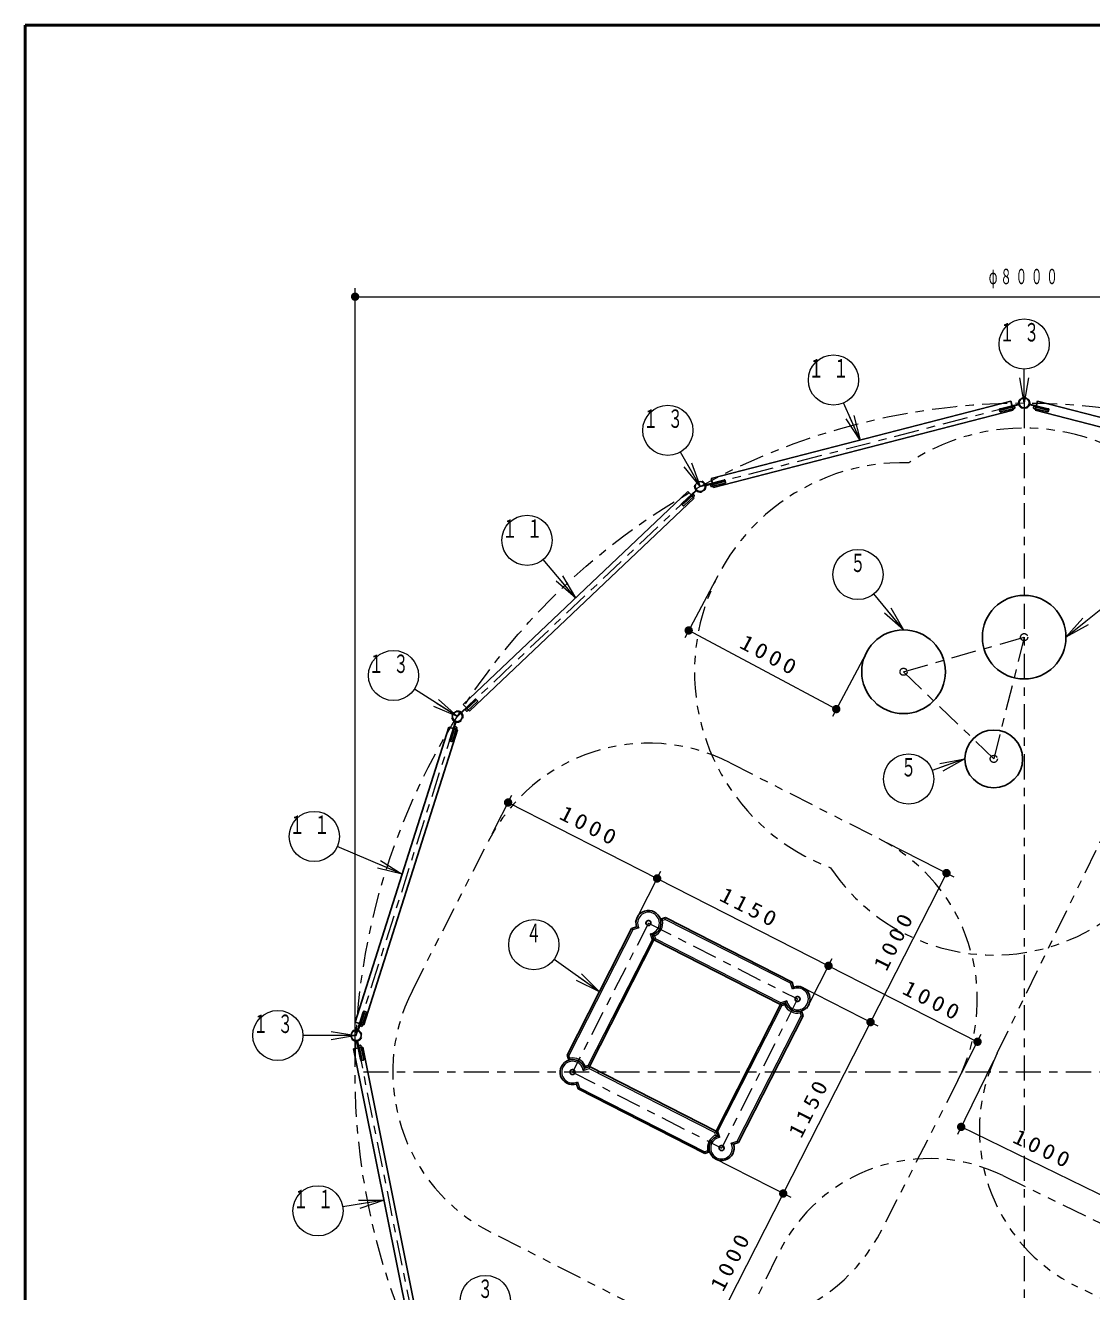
# Model space of a CAD drawing. Units: millimetres on the paper, scale 1:50. Extents: x -385 to 0, y -297 to 267.
# Drawn here: x -385 to -257.5, y 115.6 to 267 of the extents above; entities that cross this region are included whole.
import ezdxf
from ezdxf.enums import TextEntityAlignment as Align

# ---------------------------------------------------------------- set-up
doc = ezdxf.new("R2010")
doc.units = ezdxf.units.MM
for name, pattern in [('USER1', [4.5, 2.5, -2]), ('USER2', [6, 3, -1, 1, -1]), ('USER3', [8, 3, -1, 1, -1, 1, -1])]:
    doc.linetypes.add(name, pattern=pattern)
doc.layers.add('LY_1', color=7, linetype='Continuous', lineweight=25)
doc.styles.add('ＭＳ ゴシック', font='')
doc.styles.get('ＭＳ ゴシック').set_extended_font_data('MS Gothic')

# ---------------------------------------------------------------- blocks, each defined once
blk = doc.blocks.new('filled_dot')
at = {"color": 0, "linetype": 'Continuous', "lineweight": -2, "const_width": 1.25}
blk.add_lwpolyline([(-0.625, 0, 1), (0.625, 0, 1)], format="xyb", close=True, dxfattribs=at)

msp = doc.modelspace()

# ---------------------------------------------------------------- linework, layer by layer
at = {"layer": 'LY_1', "lineweight": 50}
for p, q in [((-385, 267), (-385, 0)), ((0, 267), (-385, 267))]:
    msp.add_line(p, q, dxfattribs=at)
at = {"layer": 'LY_1', "lineweight": 13}
for p, q in [((-345.565, 142.851), (-345.565, 235.556)), ((-345.565, 234.556), (-185.565, 234.556)), ((-265.565, 221.851), (-265.565, 225.899)), ((-265.565, 221.851), (-266.065, 224.851)), ((-265.065, 224.851), (-265.565, 221.851)), ((-265.565, 221.851), (-265.565, 224.851)), ((-285.177, 217.407), (-287.153, 221.85)), ((-285.177, 217.407), (-286.853, 219.945)), ((-285.177, 217.407), (-286.396, 220.148)), ((-285.939, 220.351), (-285.177, 217.407)), ((-304.295, 211.85), (-306.675, 215.976)), ((-304.295, 211.85), (-306.227, 214.199)), ((-304.295, 211.85), (-305.794, 214.449)), ((-305.361, 214.699), (-304.295, 211.85)), ((-319.214, 198.553), (-323.073, 203.137)), ((-319.214, 198.553), (-321.529, 200.526)), ((-319.214, 198.553), (-321.146, 200.848)), ((-320.764, 201.17), (-319.214, 198.553)), ((-302.519, 200.587), (-306.15, 193.77)), ((-279.984, 194.716), (-283.531, 199.023)), ((-279.984, 194.716), (-281.891, 197.032)), ((-281.505, 197.35), (-279.984, 194.716)), ((-260.565, 193.851), (-256.408, 197.189)), ((-279.984, 194.716), (-282.277, 196.714)), ((-260.565, 193.851), (-258.539, 196.119)), ((-260.565, 193.851), (-258.226, 195.729)), ((-257.913, 195.339), (-260.565, 193.851)), ((-288.028, 185.25), (-305.68, 194.653)), ((-284.867, 191.184), (-288.498, 184.367)), ((-333.342, 184.351), (-338.458, 187.647)), ((-335.593, 186.396), (-333.342, 184.351)), ((-333.342, 184.351), (-336.135, 185.555)), ((-333.342, 184.351), (-335.864, 185.975)), ((-272.644, 179.296), (-276.556, 177.9)), ((-275.637, 178.759), (-272.644, 179.296)), ((-272.644, 179.296), (-275.469, 178.288)), ((-272.644, 179.296), (-275.301, 177.817)), ((-329.188, 170.323), (-326.819, 174.971)), ((-327.273, 174.08), (-309.453, 165)), ((-339.954, 165.507), (-347.694, 168.838)), ((-282.013, 169.294), (-273.963, 165.192)), ((-339.954, 165.507), (-342.71, 166.693)), ((-342.512, 167.152), (-339.954, 165.507)), ((-339.954, 165.507), (-342.907, 166.234)), ((-312.049, 159.906), (-308.999, 165.891)), ((-274.854, 165.646), (-283.933, 147.826)), ((-309.453, 165), (-288.96, 154.558)), ((-312.503, 159.015), (-312.362, 158.851)), ((-311.645, 159.084), (-312.362, 158.851)), ((-311.912, 159.207), (-311.645, 159.084)), ((-308.818, 160.002), (-308.485, 160.111)), ((-308.485, 160.111), (-308.468, 160.326)), ((-293.485, 152.468), (-308.485, 160.111)), ((-312.362, 158.851), (-320.005, 143.851)), ((-310.045, 157.67), (-317.688, 142.671)), ((-310.278, 158.387), (-310.045, 157.67)), ((-310.022, 158.244), (-310.278, 158.387)), ((-309.83, 157.653), (-310.045, 157.67)), ((-309.773, 158.127), (-310.022, 158.244)), ((-309.773, 158.127), (-309.665, 157.794)), ((-294.665, 150.151), (-309.665, 157.794)), ((-316.361, 151.442), (-321.767, 155.33)), ((-291.555, 149.464), (-288.506, 155.449)), ((-288.96, 154.558), (-271.14, 145.478)), ((-316.361, 151.442), (-318.797, 153.194)), ((-318.505, 153.6), (-316.361, 151.442)), ((-316.361, 151.442), (-319.089, 152.788)), ((-293.32, 152.608), (-293.485, 152.468)), ((-293.252, 151.751), (-293.485, 152.468)), ((-293.128, 152.018), (-293.252, 151.751)), ((-292.429, 152.154), (-283.042, 147.372)), ((-294.682, 149.935), (-294.665, 150.151)), ((-293.948, 150.384), (-294.665, 150.151)), ((-294.209, 149.879), (-294.092, 150.127)), ((-294.092, 150.127), (-293.948, 150.384)), ((-302.184, 134.771), (-294.542, 149.771)), ((-299.868, 133.591), (-292.225, 148.59)), ((-294.209, 149.879), (-294.542, 149.771)), ((-292.333, 148.924), (-292.225, 148.59)), ((-292.225, 148.59), (-292.009, 148.573)), ((-283.933, 147.826), (-294.375, 127.332)), ((-345.448, 146.224), (-351.809, 146.224)), ((-348.448, 146.724), (-345.448, 146.224)), ((-345.448, 146.224), (-348.448, 145.724)), ((-345.448, 146.224), (-348.448, 146.224)), ((-273.054, 141.721), (-270.686, 146.369)), ((-320.005, 143.851), (-320.22, 143.868)), ((-319.896, 143.518), (-320.005, 143.851)), ((-318.021, 142.563), (-318.138, 142.314)), ((-318.021, 142.563), (-317.688, 142.671)), ((-317.547, 142.506), (-317.564, 142.29)), ((-269.237, 143.204), (-273.533, 134.396)), ((-318.138, 142.314), (-318.281, 142.057)), ((-318.281, 142.057), (-317.564, 142.29)), ((-317.564, 142.29), (-302.565, 134.648)), ((-319.101, 140.424), (-318.978, 140.691)), ((-318.978, 140.691), (-318.745, 139.974)), ((-318.909, 139.833), (-318.745, 139.974)), ((-318.745, 139.974), (-303.745, 132.331)), ((-302.4, 134.788), (-302.184, 134.771)), ((-301.951, 134.054), (-302.184, 134.771)), ((-255.119, 126.527), (-273.095, 135.295)), ((-302.457, 134.315), (-302.565, 134.648)), ((-302.457, 134.315), (-302.208, 134.197)), ((-302.208, 134.197), (-301.951, 134.054)), ((-300.585, 133.358), (-299.868, 133.591)), ((-300.318, 133.234), (-300.585, 133.358)), ((-299.727, 133.426), (-299.868, 133.591)), ((-303.745, 132.331), (-303.762, 132.115)), ((-303.412, 132.439), (-303.745, 132.331)), ((-302.871, 131.661), (-293.484, 126.878)), ((-294.375, 127.332), (-303.455, 109.512)), ((-342.105, 126.521), (-347.04, 125.74)), ((-345.146, 126.546), (-342.105, 126.521)), ((-342.105, 126.521), (-345.068, 126.052)), ((-342.105, 126.521), (-344.99, 125.558))]:
    msp.add_line(p, q, dxfattribs=at)
at = {"layer": 'LY_1', "linetype": 'USER2', "lineweight": 13}
for p, q in [((-304.295, 211.851), (-265.565, 221.851)), ((-265.565, 221.851), (-265.565, 61.851)), ((-333.342, 184.351), (-304.295, 211.851)), ((-279.984, 189.716), (-265.565, 193.851)), ((-265.565, 193.851), (-269.194, 179.296)), ((-279.984, 189.716), (-269.194, 179.296)), ((-345.445, 146.226), (-333.342, 184.351)), ((-310.485, 159.671), (-319.565, 141.851)), ((-310.485, 159.671), (-292.665, 150.591)), ((-292.665, 150.591), (-301.745, 132.771)), ((-337.578, 107.007), (-345.445, 146.226)), ((-185.565, 141.851), (-345.565, 141.851)), ((-319.565, 141.851), (-301.745, 132.771))]:
    msp.add_line(p, q, dxfattribs=at)
at = {"layer": 'LY_1'}
for p, q in [((-302.99, 212.807), (-267.17, 222.057)), ((-266.895, 220.992), (-267.17, 222.057)), ((-264.235, 220.991), (-263.96, 222.056)), ((-263.96, 222.056), (-228.14, 212.808)), ((-302.715, 211.742), (-266.895, 220.992)), ((-264.235, 220.991), (-228.415, 211.743)), ((-302.715, 211.742), (-302.99, 212.807)), ((-332.664, 185.819), (-305.799, 211.254)), ((-331.907, 185.02), (-305.042, 210.455)), ((-305.042, 210.455), (-305.799, 211.254)), ((-331.907, 185.02), (-332.664, 185.819)), ((-345.562, 147.839), (-334.369, 183.101)), ((-344.514, 147.506), (-333.321, 182.768)), ((-333.321, 182.768), (-334.369, 183.101)), ((-312.503, 159.015), (-320.22, 143.868)), ((-311.912, 159.207), (-312.503, 159.015)), ((-309.058, 160.134), (-308.468, 160.326)), ((-308.818, 160.002), (-309.058, 160.134)), ((-293.32, 152.608), (-308.468, 160.326)), ((-309.83, 157.653), (-317.547, 142.506)), ((-310.022, 158.244), (-309.83, 157.653)), ((-310.022, 158.244), (-309.83, 157.653)), ((-309.665, 157.794), (-309.83, 157.653)), ((-294.682, 149.935), (-309.83, 157.653)), ((-293.128, 152.018), (-293.32, 152.608)), ((-302.4, 134.788), (-294.682, 149.935)), ((-294.092, 150.127), (-294.682, 149.935)), ((-294.092, 150.127), (-294.682, 149.935)), ((-294.542, 149.771), (-294.682, 149.935)), ((-299.727, 133.426), (-292.009, 148.573)), ((-292.333, 148.924), (-292.201, 149.164)), ((-292.201, 149.164), (-292.009, 148.573)), ((-344.514, 147.506), (-345.562, 147.839)), ((-344.66, 144.851), (-345.739, 144.635)), ((-338.462, 108.362), (-345.739, 144.635)), ((-337.383, 108.578), (-344.66, 144.851)), ((-320.028, 143.277), (-320.22, 143.868)), ((-319.896, 143.518), (-320.028, 143.277)), ((-318.138, 142.314), (-317.547, 142.506)), ((-318.138, 142.314), (-317.547, 142.506)), ((-317.688, 142.671), (-317.547, 142.506)), ((-317.547, 142.506), (-302.4, 134.788)), ((-319.101, 140.424), (-318.909, 139.833)), ((-318.909, 139.833), (-303.762, 132.115)), ((-302.565, 134.648), (-302.4, 134.788)), ((-302.208, 134.197), (-302.4, 134.788)), ((-302.208, 134.197), (-302.4, 134.788)), ((-300.318, 133.234), (-299.727, 133.426)), ((-303.171, 132.307), (-303.762, 132.115)), ((-303.412, 132.439), (-303.171, 132.307))]:
    msp.add_line(p, q, dxfattribs=at)
at = {"layer": 'LY_1', "color": 1}
for p, q in [((-268.524, 221.096), (-268.454, 220.824)), ((-268.457, 221.154), (-268.495, 221.144)), ((-268.408, 221.126), (-268.378, 221.009)), ((-266.735, 221.206), (-268.381, 220.781)), ((-268.378, 221.009), (-266.839, 221.407)), ((-266.839, 221.407), (-266.859, 221.484)), ((-266.742, 221.473), (-266.692, 221.28)), ((-264.388, 221.472), (-264.438, 221.279)), ((-264.395, 221.206), (-262.749, 220.781)), ((-264.291, 221.406), (-264.271, 221.484)), ((-262.752, 221.009), (-264.291, 221.406)), ((-262.722, 221.125), (-262.752, 221.009)), ((-262.606, 221.095), (-262.676, 220.824)), ((-262.673, 221.154), (-262.635, 221.144)), ((-303.082, 212.089), (-303.032, 211.896)), ((-302.965, 212.078), (-302.985, 212.156)), ((-301.426, 212.476), (-302.965, 212.078)), ((-302.959, 211.853), (-301.313, 212.278)), ((-301.456, 212.592), (-301.426, 212.476)), ((-301.427, 212.641), (-301.388, 212.651)), ((-301.34, 212.622), (-301.27, 212.351)), ((-306.349, 209.753), (-305.195, 210.846)), ((-305.007, 210.72), (-306.241, 209.552)), ((-305.195, 210.846), (-305.25, 210.904)), ((-305.142, 210.951), (-305.004, 210.805)), ((-306.518, 209.757), (-306.326, 209.554)), ((-306.488, 209.841), (-306.517, 209.814)), ((-306.431, 209.84), (-306.349, 209.753)), ((-331.134, 186.287), (-332.289, 185.194)), ((-331.217, 186.374), (-331.134, 186.287)), ((-331.215, 186.43), (-331.186, 186.458)), ((-331.13, 186.456), (-330.937, 186.253)), ((-332.396, 185.147), (-332.259, 185.002)), ((-332.289, 185.194), (-332.344, 185.252)), ((-332.174, 184.999), (-330.94, 186.168)), ((-334.124, 181.521), (-333.643, 183.036)), ((-333.418, 183.017), (-333.932, 181.397)), ((-333.643, 183.036), (-333.719, 183.06)), ((-333.648, 183.153), (-333.457, 183.092)), ((-334.288, 181.531), (-334.3, 181.493)), ((-334.274, 181.443), (-334.008, 181.358)), ((-334.238, 181.557), (-334.124, 181.521)), ((-344.451, 148.988), (-344.932, 147.473)), ((-344.737, 147.359), (-344.223, 148.979)), ((-344.591, 149.075), (-344.579, 149.113)), ((-344.565, 149.025), (-344.451, 148.988)), ((-344.529, 149.139), (-344.262, 149.054)), ((-344.932, 147.473), (-345.008, 147.497)), ((-345.003, 147.38), (-344.813, 147.32)), ((-345.072, 144.929), (-345.15, 144.914)), ((-345.133, 145.03), (-344.936, 145.069)), ((-344.759, 143.371), (-345.072, 144.929)), ((-344.866, 145.022), (-344.531, 143.355)), ((-344.908, 143.3), (-344.9, 143.261)), ((-344.877, 143.347), (-344.759, 143.371)), ((-344.853, 143.23), (-344.579, 143.285))]:
    msp.add_line(p, q, dxfattribs=at)
at = {"layer": 'LY_1', "color": 2}
for p, q in [((-266.221, 221.715), (-268.404, 221.151)), ((-268.404, 221.151), (-268.388, 221.089)), ((-266.205, 221.653), (-268.388, 221.089)), ((-265.996, 222.276), (-266.041, 222.322)), ((-265.737, 221.271), (-265.754, 221.21)), ((-265.393, 221.27), (-265.376, 221.209)), ((-265.134, 222.275), (-265.089, 222.321)), ((-264.925, 221.652), (-262.742, 221.089)), ((-264.909, 221.714), (-262.726, 221.151)), ((-262.726, 221.151), (-262.742, 221.089)), ((-304.878, 212.014), (-304.939, 212.032)), ((-304.123, 212.431), (-304.106, 212.493)), ((-303.655, 212.049), (-301.472, 212.613)), ((-303.639, 211.987), (-301.456, 212.551)), ((-301.472, 212.613), (-301.456, 212.551)), ((-304.803, 211.415), (-306.441, 209.864)), ((-304.759, 211.368), (-306.397, 209.818)), ((-304.164, 211.261), (-304.15, 211.198)), ((-303.864, 211.426), (-303.819, 211.38)), ((-306.441, 209.864), (-306.397, 209.818)), ((-332.878, 184.834), (-331.241, 186.384)), ((-332.834, 184.787), (-331.197, 186.338)), ((-331.241, 186.384), (-331.197, 186.338)), ((-333.473, 184.941), (-333.488, 185.004)), ((-333.576, 183.723), (-334.258, 181.574)), ((-333.515, 183.704), (-334.197, 181.554)), ((-333.931, 184.211), (-333.994, 184.198)), ((-332.942, 183.897), (-332.899, 183.85)), ((-332.759, 184.188), (-332.698, 184.17)), ((-334.258, 181.574), (-334.197, 181.554)), ((-345.273, 146.873), (-344.591, 149.022)), ((-345.212, 146.854), (-344.53, 149.003)), ((-344.591, 149.022), (-344.53, 149.003)), ((-345.893, 145.819), (-345.942, 145.776)), ((-345.846, 146.679), (-345.889, 146.727)), ((-345.346, 145.563), (-344.902, 143.352)), ((-345.283, 145.576), (-344.839, 143.365)), ((-344.876, 146.023), (-344.815, 146.002)), ((-344.856, 146.365), (-344.794, 146.379)), ((-344.902, 143.352), (-344.839, 143.365))]:
    msp.add_line(p, q, dxfattribs=at)
at = {"layer": 'LY_1', "linetype": 'USER3', "lineweight": 13}
for p, q in [((-300.724, 178.827), (-282.904, 169.748)), ((-268.799, 144.102), (-255.648, 171.066)), ((-338.722, 151.611), (-329.642, 169.432)), ((-273.508, 140.83), (-282.588, 123.01)), ((-311.506, 113.614), (-329.326, 122.694)), ((-232.217, 103.016), (-259.18, 116.168))]:
    msp.add_line(p, q, dxfattribs=at)
at = {"layer": 'LY_1', "color": 70, "linetype": 'USER3', "lineweight": 13}
for p, q in [((-268.132, 129.486), (-239.659, 115.599)), ((-299.916, 109.942), (-294.875, 120.278))]:
    msp.add_line(p, q, dxfattribs=at)
at = {"layer": 'LY_1', "lineweight": 13}
for centre in [(-265.565, 228.899), (-288.371, 224.591), (-308.174, 218.574), (-325.005, 205.432), (-285.439, 201.339), (-340.98, 189.271), (-279.381, 176.892), (-350.449, 170.024), (-324.202, 157.082), (-354.809, 146.224), (-350.003, 125.27), (-329.993, 114.548)]:
    msp.add_circle(centre, 3, dxfattribs=at)
at = {"layer": 'LY_1', "linetype": 'USER2', "lineweight": 13}
msp.add_circle((-265.565, 141.851), 80, dxfattribs=at)
at = {"layer": 'LY_1'}
for centre, radius in [((-265.565, 221.851), 0.605), ((-265.565, 221.851), 0.605), ((-304.295, 211.851), 0.605), ((-304.295, 211.851), 0.605), ((-265.565, 193.851), 5), ((-279.984, 189.716), 5), ((-333.343, 184.351), 0.605), ((-333.342, 184.351), 0.605), ((-269.194, 179.296), 3.45), ((-310.485, 159.671), 0.3), ((-292.665, 150.591), 0.3), ((-345.446, 146.226), 0.605), ((-345.445, 146.226), 0.605), ((-319.565, 141.851), 0.3), ((-301.745, 132.771), 0.3)]:
    msp.add_circle(centre, radius, dxfattribs=at)
at = {"layer": 'LY_1', "linetype": 'USER1', "lineweight": 13}
for centre in [(-265.565, 193.851), (-279.984, 189.716), (-269.194, 179.296)]:
    msp.add_circle(centre, 0.427, dxfattribs=at)
at = {"layer": 'LY_1', "linetype": 'USER1'}
for centre in [(-310.485, 159.671), (-292.665, 150.591), (-319.565, 141.851), (-301.745, 132.771)]:
    msp.add_circle(centre, 0.3, dxfattribs=at)
at = {"layer": 'LY_1', "color": 1}
for centre, radius, start, end in [((-268.485, 221.106), 0.04, 104.4786, 194.4786), ((-268.447, 221.116), 0.04, 14.4786, 104.4786), ((-266.781, 221.463), 0.04, 14.4786, 104.4786), ((-266.75, 221.265), 0.06, 284.4786, 14.4786), ((-264.38, 221.264), 0.06, 165.5236, 255.5236), ((-264.349, 221.462), 0.04, 75.5236, 165.5236), ((-262.683, 221.115), 0.04, 75.5236, 165.5236), ((-262.645, 221.105), 0.04, 345.5236, 75.5236), ((-268.396, 220.839), 0.06, 194.4786, 284.4786), ((-262.734, 220.839), 0.06, 255.5236, 345.5236), ((-303.043, 212.099), 0.04, 104.4786, 194.4786), ((-301.417, 212.602), 0.04, 104.4786, 194.4786), ((-301.378, 212.612), 0.04, 14.4786, 104.4786), ((-301.328, 212.336), 0.06, 284.4786, 14.4786), ((-305.171, 210.923), 0.04, 43.4336, 133.4336), ((-305.048, 210.764), 0.06, 313.4336, 43.4336), ((-302.974, 211.911), 0.06, 194.4786, 284.4786), ((-306.489, 209.785), 0.04, 133.4336, 223.4336), ((-306.46, 209.812), 0.04, 43.4336, 133.4336), ((-306.282, 209.595), 0.06, 223.4336, 313.4336), ((-331.188, 186.401), 0.04, 133.4336, 223.4336), ((-331.159, 186.429), 0.04, 43.4336, 133.4336), ((-330.981, 186.212), 0.06, 313.4336, 43.4336), ((-332.367, 185.174), 0.04, 133.4336, 223.4336), ((-332.215, 185.043), 0.06, 223.4336, 313.4336), ((-333.66, 183.115), 0.04, 72.3886, 162.3886), ((-333.475, 183.035), 0.06, 342.3886, 72.3886), ((-334.262, 181.481), 0.04, 162.3886, 252.3886), ((-334.25, 181.519), 0.04, 72.3886, 162.3886), ((-333.989, 181.415), 0.06, 252.3886, 342.3886), ((-344.553, 149.063), 0.04, 162.3886, 252.3886), ((-344.541, 149.101), 0.04, 72.3886, 162.3886), ((-344.28, 148.997), 0.06, 342.3886, 72.3886), ((-344.991, 147.418), 0.04, 162.3886, 252.3886), ((-344.794, 147.377), 0.06, 252.3886, 342.3886), ((-345.125, 144.991), 0.04, 101.3436, 191.3436), ((-344.925, 145.01), 0.06, 11.3436, 101.3436), ((-344.869, 143.308), 0.04, 101.3436, 191.3436), ((-344.861, 143.269), 0.04, 191.3436, 281.3436), ((-344.59, 143.344), 0.06, 281.3436, 11.3436)]:
    msp.add_arc(centre, radius, start, end, dxfattribs=at)
at = {"layer": 'LY_1', "color": 2}
for centre, radius, start, end in [((-265.565, 221.851), 0.669, 135.33507, 253.62213), ((-265.565, 221.851), 0.605, 135.33507, 253.62213), ((-265.565, 221.851), 0.605, 286.38007, 44.66713), ((-265.565, 221.851), 0.669, 286.38007, 44.66713), ((-304.295, 211.851), 0.669, 164.29007, 282.57713), ((-304.295, 211.851), 0.605, 164.29007, 282.57713), ((-304.295, 211.851), 0.605, 315.33507, 73.62213), ((-304.295, 211.851), 0.669, 315.33507, 73.62213), ((-333.342, 184.351), 0.669, 344.29007, 102.57713), ((-333.342, 184.351), 0.605, 344.29007, 102.57713), ((-333.343, 184.351), 0.669, 193.24507, 311.53213), ((-333.343, 184.351), 0.605, 193.24507, 311.53213), ((-345.445, 146.226), 0.669, 13.24507, 131.53213), ((-345.446, 146.226), 0.669, 222.20007, 340.48713), ((-345.446, 146.226), 0.605, 222.20007, 340.48713), ((-345.445, 146.226), 0.605, 13.24507, 131.53213)]:
    msp.add_arc(centre, radius, start, end, dxfattribs=at)
at = {"layer": 'LY_1', "linetype": 'USER3', "lineweight": 13}
for centre, radius, start, end in [((-265.565, 193.851), 25, 322.41369, 123.4576), ((-279.984, 189.716), 25, 88.5424, 249.58631), ((-269.194, 179.296), 23.45, 213.69703, 358.30297), ((-250.022, 134.944), 20.891, 154, 244), ((-276.899, 111.51), 20, 64, 154)]:
    msp.add_arc(centre, radius, start, end, dxfattribs=at)
at = {"layer": 'LY_1', "color": 94, "linetype": 'USER3', "lineweight": 13}
for centre, start, end in [((-310.485, 159.671), 63, 153), ((-292.665, 150.591), 333, 63), ((-319.565, 141.851), 153, 243), ((-301.745, 132.771), 243, 333)]:
    msp.add_arc(centre, 21.5, start, end, dxfattribs=at)
at = {"layer": 'LY_1'}
for centre, start, end in [((-310.485, 159.671), 288, 198), ((-310.485, 159.671), 288, 18), ((-292.665, 150.591), 198, 108), ((-292.665, 150.591), 198, 288), ((-319.565, 141.851), 18, 288), ((-319.565, 141.851), 18, 108), ((-301.745, 132.771), 108, 198), ((-301.745, 132.771), 108, 18)]:
    msp.add_arc(centre, 1.5, start, end, dxfattribs=at)
at = {"layer": 'LY_1', "lineweight": 13}
for centre, radius, start, end in [((-310.485, 159.671), 1.3, 279.15012, 206.84988), ((-310.485, 159.671), 1.7, 294.75633, 11.24367), ((-292.665, 150.591), 1.3, 189.15012, 116.84988), ((-292.665, 150.591), 1.7, 204.75633, 281.24367), ((-319.565, 141.851), 1.3, 9.15012, 296.84988), ((-319.565, 141.851), 1.7, 24.75633, 101.24367), ((-301.745, 132.771), 1.7, 114.75633, 191.24367), ((-301.745, 132.771), 1.3, 99.15012, 26.84988)]:
    msp.add_arc(centre, radius, start, end, dxfattribs=at)

# ---------------------------------------------------------------- block references
at = {"layer": 'LY_1', "lineweight": 13, "xscale": 0.4, "yscale": 0.4}
msp.add_blockref('filled_dot', (-345.565, 234.556), dxfattribs=at)
for p, rotation in [((-305.68, 194.653), 332), ((-288.028, 185.25), 152), ((-327.273, 174.08), 333), ((-309.453, 165), 153), ((-309.453, 165), 333), ((-274.854, 165.646), 243), ((-288.96, 154.558), 153), ((-288.96, 154.558), 333), ((-283.933, 147.826), 243), ((-283.933, 147.826), 63), ((-271.14, 145.478), 153), ((-273.095, 135.295), 334), ((-294.375, 127.332), 243), ((-294.375, 127.332), 63)]:
    msp.add_blockref('filled_dot', p, dxfattribs=dict(at, rotation=rotation))

# ---------------------------------------------------------------- texts
at = {"layer": 'LY_1', "style": 'ＭＳ ゴシック', "width": 0.6}
for s, p in [('５', (-285.439, 203.839)), ('５', (-279.381, 179.392)), ('４', (-324.202, 159.582)), ('３', (-329.993, 117.048))]:
    msp.add_text(s, height=2.199, dxfattribs=at).set_placement(p, align=Align.TOP_CENTER)
at = {"layer": 'LY_1', "style": 'ＭＳ ゴシック'}
for s, insert, char_height, attachment_point in [('\\T1.33;\\W0.55;φ８０００', (-265.448, 235.556), 1.833, 8), ('\\T1.64;\\W0.6;１３', (-265.565, 231.399), 2.199, 2), ('\\T1.64;\\W0.6;１１', (-288.371, 227.091), 2.199, 2), ('\\T1.64;\\W0.6;１３', (-308.174, 221.074), 2.199, 2), ('\\T1.64;\\W0.6;１１', (-325.005, 207.932), 2.199, 2), ('\\T1.64;\\W0.6;１３', (-340.98, 191.771), 2.199, 2), ('\\T1.64;\\W0.6;１１', (-350.449, 172.524), 2.199, 2), ('\\T1.64;\\W0.6;１３', (-354.809, 148.724), 2.199, 2), ('\\T1.64;\\W0.6;１１', (-350.003, 127.77), 2.199, 2)]:
    msp.add_mtext(s, dxfattribs=dict(at, insert=insert, char_height=char_height, attachment_point=attachment_point))
at = {"layer": 'LY_1', "char_height": 1.833, "attachment_point": 8, "style": 'ＭＳ ゴシック'}
for s, insert, rotation in [('\\T1.33;\\W1.15;1000', (-296.384, 190.834), 331.957), ('\\T1.33;\\W1.15;1000', (-317.909, 170.431), 333), ('\\T1.33;\\W1.15;1150', (-298.753, 160.67), 333), ('\\T1.33;\\W1.15;1000', (-280.285, 157.19), 63), ('\\T1.33;\\W1.15;1000', (-276.88, 149.525), 333), ('\\T1.33;\\W1.15;1150', (-290.461, 137.217), 63), ('\\T1.33;\\W1.15;1000', (-263.669, 131.81), 334), ('\\T1.33;\\W1.15;1000', (-299.806, 118.876), 63)]:
    msp.add_mtext(s, dxfattribs=dict(at, insert=insert, rotation=rotation))

doc.saveas('drawing.dxf')
